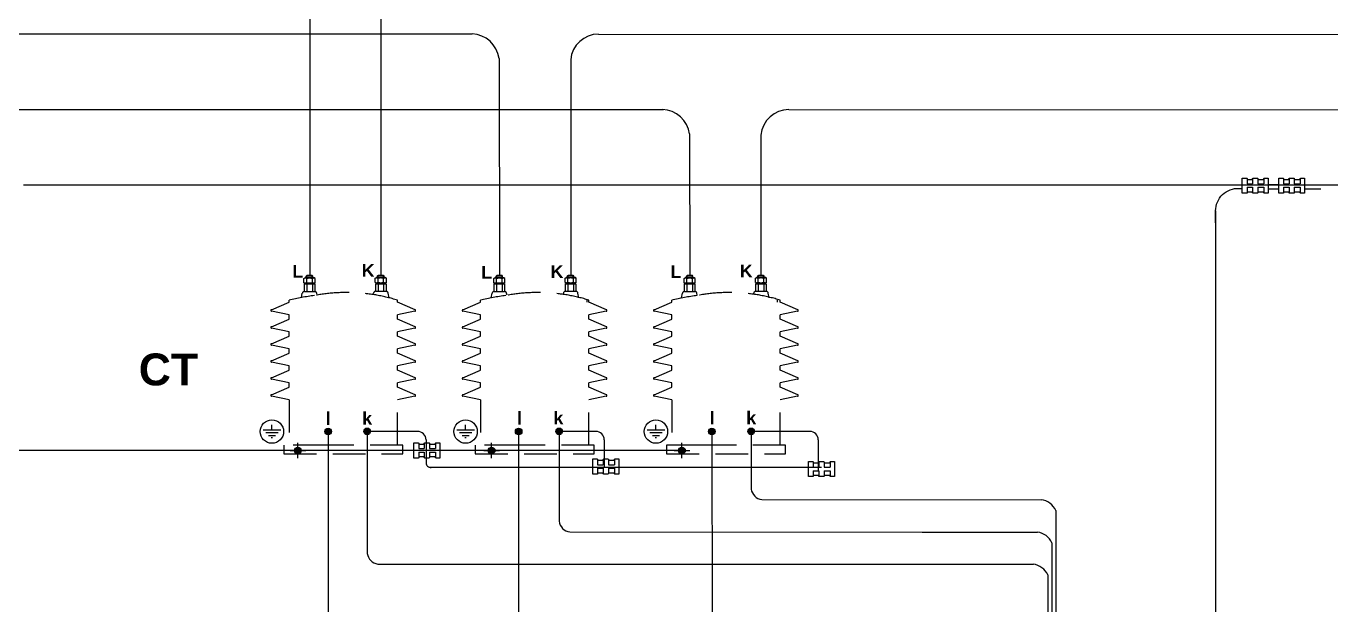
# Model space of a CAD drawing. Header units: millimetres. Extents: x 330554 to 656471, y 11007 to 130943.
# Drawn here: x 435066 to 438629, y 98488 to 100068 of the extents above; entities that cross this region are included whole.
import ezdxf

# ---------------------------------------------------------------- set-up
doc = ezdxf.new("R2010")
doc.units = ezdxf.units.MM
doc.header["$LTSCALE"] = 6
doc.linetypes.add('DASHED2', pattern=[9.525, 6.35, -3.175])
doc.layers.add('DUONG CHUAN', color=6, linetype='Continuous', lineweight=20)
doc.layers.add('KHUNGTEN', color=30, linetype='Continuous')
doc.styles.add('Standard_1', font='VHELVEN.TTF')

# ---------------------------------------------------------------- blocks, each defined once
blk = doc.blocks.new('GR')
at = {"linetype": 'ByBlock'}
for points in [[(438785.2422, 99655.63581, -1), (438808.44571, 99655.63581, -1)], [(438921.74198, 99656.43473, -1), (438944.94548, 99656.43473, -1)], [(439451.79365, 99655.54866, -1), (439474.99716, 99655.54866, -1)], [(439593.41404, 99656.43473, -1), (439616.61755, 99656.43473, -1)], [(440127.7862, 99655.7865, -1), (440150.9897, 99655.7865, -1)], [(440265.84768, 99656.43473, -1), (440289.05118, 99656.43473, -1)], [(438679.02022, 99589.39377, -1), (438702.22373, 99589.39377, -1)], [(439357.14466, 99589.39377, -1), (439380.34816, 99589.39377, -1)], [(440023.46907, 99589.39377, -1), (440046.67257, 99589.39377, -1)]]:
    blk.add_hatch(color=7, dxfattribs=at).paths.add_polyline_path(points)
at = {"color": 2}
for p, q in [((438732.35267, 101224.11988), (438732.35267, 100201.58162)), ((438980.9181, 101225.74637), (438980.91397, 100202.47261)), ((438796.84396, 99655.63581), (438796.84479, 98776.53135)), ((438933.34373, 99656.07999), (438933.34373, 99229.10328))]:
    blk.add_line(p, q, dxfattribs=at)
at = {"color": 3, "linetype": 'ByBlock'}
for p, q in [((434357.06384, 101048.07455), (439300.17821, 101048.07455)), ((439743.09919, 101047.27281), (446705.10723, 101042.53933)), ((439642.15977, 99304.42568), (441279.54634, 99303.78617)), ((441330.3837, 99265.87029), (441330.36707, 95684.4929))]:
    blk.add_line(p, q, dxfattribs=at)
at = {"color": 3}
for p, q in [((439395.01879, 100961.82067), (439395.872, 100201.58162)), ((439645.45921, 100957.78362), (439645.45921, 100202.47261)), ((439463.3954, 99655.54866), (439463.39199, 98888.92821)), ((439605.0158, 99656.43473), (439605.01238, 99341.50014))]:
    blk.add_line(p, q, dxfattribs=at)
at = {"color": 1, "linetype": 'ByBlock'}
for p, q in [((434357.06384, 100783.62577), (439970.45469, 100783.38916)), ((440409.4236, 100783.09755), (446704.82127, 100778.09014)), ((440314.59682, 99417.56982), (441293.16027, 99417.29047)), ((441343.99763, 99379.37459), (441343.8653, 95670.55654))]:
    blk.add_line(p, q, dxfattribs=at)
at = {"color": 1}
for p, q in [((440061.78951, 100697.37189), (440062.19641, 100201.58162)), ((440311.78362, 100693.60836), (440311.78362, 100202.47261)), ((440139.38795, 99655.7865), (440140.95049, 99002.07234)), ((440277.44943, 99656.43473), (440277.44943, 99454.64427))]:
    blk.add_line(p, q, dxfattribs=at)
at = {"color": 0, "linetype": 'ByBlock'}
blk.add_line((437729.97091, 100519.17699), (446704.54131, 100519.17699), dxfattribs=at)
at = {"color": 140, "linetype": 'ByBlock'}
for p, q in [((442013.47959, 100540.46156), (442013.47959, 100522.76124)), ((442013.47959, 100510.77015), (442013.47959, 100491.65975)), ((442032.97001, 100540.46156), (442032.97001, 100522.76124)), ((442032.97001, 100510.77015), (442032.97001, 100491.65975)), ((442051.16237, 100540.46156), (442051.16237, 100522.76124)), ((442051.16237, 100510.77015), (442051.16237, 100491.65975)), ((442072.54985, 100540.46156), (442072.54985, 100522.76124)), ((442072.54985, 100510.77015), (442072.54985, 100491.65975)), ((442140.86798, 100540.46156), (442140.86798, 100522.76124)), ((442140.86798, 100510.77015), (442140.86798, 100491.65975)), ((442160.3584, 100540.46156), (442160.3584, 100522.76124)), ((442160.3584, 100510.77015), (442160.3584, 100491.65975)), ((442178.55076, 100540.46156), (442178.55076, 100522.76124)), ((442178.55076, 100510.77015), (442178.55076, 100491.65975)), ((442199.93824, 100540.46156), (442199.93824, 100522.76124)), ((442199.93824, 100510.77015), (442199.93824, 100491.65975)), ((439113.53097, 99613.66106), (439113.53097, 99595.96074)), ((439133.02138, 99613.66106), (439133.02138, 99595.96074)), ((439151.21374, 99613.66106), (439151.21374, 99595.96074)), ((439172.60123, 99613.66106), (439172.60123, 99595.96074)), ((439113.53097, 99583.96965), (439113.53097, 99564.85925)), ((439133.02138, 99583.96965), (439133.02138, 99564.85925)), ((439151.21374, 99583.96965), (439151.21374, 99564.85925)), ((439172.60123, 99583.96965), (439172.60123, 99564.85925)), ((439739.93272, 99557.43472), (439739.93272, 99539.7344)), ((439759.42313, 99557.43472), (439759.42313, 99539.7344)), ((439777.6155, 99557.43472), (439777.6155, 99539.7344)), ((439799.00298, 99557.43472), (439799.00298, 99539.7344)), ((440494.69662, 99548.45565), (440494.69662, 99530.75533)), ((440514.18703, 99548.45565), (440514.18703, 99530.75533)), ((440532.3794, 99548.45565), (440532.3794, 99530.75533)), ((440553.76688, 99548.45565), (440553.76688, 99530.75533)), ((439739.93272, 99527.74331), (439739.93272, 99508.63291)), ((439759.42313, 99527.74331), (439759.42313, 99508.63291)), ((439777.6155, 99527.74331), (439777.6155, 99508.63291)), ((439799.00298, 99527.74331), (439799.00298, 99508.63291)), ((440494.69662, 99518.76424), (440494.69662, 99499.65384)), ((440514.18703, 99518.76424), (440514.18703, 99499.65384)), ((440532.3794, 99518.76424), (440532.3794, 99499.65384)), ((440553.76688, 99518.76424), (440553.76688, 99499.65384))]:
    blk.add_line(p, q, dxfattribs=at)
at = {"color": 140}
for p, q in [((442013.47959, 100522.76124), (442032.97001, 100522.76124)), ((442013.47959, 100510.77015), (442032.97001, 100510.77015)), ((442051.16237, 100522.76124), (442072.54985, 100522.76124)), ((442051.16237, 100510.77015), (442072.54985, 100510.77015)), ((442140.86798, 100522.76124), (442160.3584, 100522.76124)), ((442140.86798, 100510.77015), (442160.3584, 100510.77015)), ((442178.55076, 100522.76124), (442199.93824, 100522.76124)), ((442178.55076, 100510.77015), (442199.93824, 100510.77015)), ((438599.57194, 99661.35397), (438599.57194, 99679.4377)), ((439277.69638, 99661.35397), (439277.69638, 99679.4377)), ((439944.02079, 99661.35397), (439944.02079, 99679.4377)), ((438568.50225, 99661.35397), (438630.64163, 99661.35397)), ((438578.06215, 99652.48207), (438621.08173, 99652.48207)), ((438587.62206, 99642.32908), (438611.52182, 99642.32908)), ((438597.18196, 99635.37871), (438601.96192, 99635.37871)), ((439246.62669, 99661.35397), (439308.76607, 99661.35397)), ((439256.18659, 99652.48207), (439299.20617, 99652.48207)), ((439265.7465, 99642.32908), (439289.64626, 99642.32908)), ((439275.3064, 99635.37871), (439280.08636, 99635.37871)), ((439912.9511, 99661.35397), (439975.09048, 99661.35397)), ((439922.511, 99652.48207), (439965.53058, 99652.48207)), ((439932.07091, 99642.32908), (439955.97067, 99642.32908)), ((439941.63081, 99635.37871), (439946.41077, 99635.37871)), ((438663.49638, 99589.39377), (438717.74757, 99589.39377)), ((438690.62197, 99562.26817), (438690.62197, 99616.51936)), ((439113.53097, 99595.96074), (439133.02138, 99595.96074)), ((439151.21374, 99595.96074), (439172.60123, 99595.96074)), ((439341.62082, 99589.39377), (439395.872, 99589.39377)), ((439368.74641, 99562.26817), (439368.74641, 99616.51936)), ((440007.94523, 99589.39377), (440062.19641, 99589.39377)), ((440035.07082, 99562.26817), (440035.07082, 99616.51936)), ((439113.53097, 99583.96965), (439133.02138, 99583.96965)), ((439151.21374, 99583.96965), (439172.60123, 99583.96965)), ((439739.93272, 99539.7344), (439759.42313, 99539.7344)), ((439777.6155, 99539.7344), (439799.00298, 99539.7344)), ((439739.93272, 99527.74331), (439759.42313, 99527.74331)), ((439777.6155, 99527.74331), (439799.00298, 99527.74331)), ((440494.69662, 99530.75533), (440514.18703, 99530.75533)), ((440494.69662, 99518.76424), (440514.18703, 99518.76424)), ((440532.3794, 99530.75533), (440553.76688, 99530.75533)), ((440532.3794, 99518.76424), (440553.76688, 99518.76424))]:
    blk.add_line(p, q, dxfattribs=at)
at = {"color": 2, "linetype": 'ByBlock'}
for p, q in [((442087.73073, 100520.80144), (442124.15853, 100520.80144)), ((438970.49112, 99192.02882), (441265.23232, 99191.56201)), ((441315.95822, 99153.66205), (441315.86624, 95698.37826))]:
    blk.add_line(p, q, dxfattribs=at)
at = {"color": 7, "linetype": 'ByBlock'}
for p, q in [((441903.20218, 100428.06987), (441903.20218, 94954.12039)), ((439109.3425, 99656.07999), (438933.34373, 99656.07999)), ((439733.44963, 99656.43473), (439616.61755, 99656.43473)), ((440482.44635, 99656.43473), (440277.44943, 99656.43473)), ((440046.66715, 99589.03902), (437536.63001, 99588.99884)), ((440523.79476, 99530.35802), (439152.93881, 99530.35802)), ((440875.89671, 99303.78617), (441279.54634, 99303.78617)), ((440861.47123, 99191.57793), (441265.12086, 99191.57793))]:
    blk.add_line(p, q, dxfattribs=at)
at = {"color": 7}
for p, q in [((439139.09459, 99626.32791), (439139.09459, 99545.98103)), ((439763.20171, 99626.68265), (439763.20171, 99530.35802)), ((440512.19843, 99626.68265), (440512.19843, 99519.11101))]:
    blk.add_line(p, q, dxfattribs=at)
at = {"color": 7, "linetype": 'ByBlock'}
for points in [[(441903.20218, 100386.84208), (441903.20218, 100428.06987, -0.4269283607), (441985.71293, 100507.08979, -0.0000925644), (441995.76126, 100507.10232, -0.0000925644)], [(442034.87414, 100489.84925, -0.4142135624), (442032.97001, 100491.75338), (442032.97001, 100491.65975, 0.4142135624), (442031.06587, 100493.56388), (442015.38372, 100493.56388, 0.4142135624), (442013.47959, 100491.65975), (442013.47959, 100491.03933, -0.4142135624), (442012.28951, 100489.84925), (441996.77013, 100489.84925), (441996.77013, 100542.78927), (442011.57546, 100542.78927, -0.4142135624), (442013.47959, 100540.88514), (442013.47959, 100540.46156, 0.4142135624), (442015.38372, 100538.55743), (442031.06587, 100538.55743, 0.4472482393), (442032.95819, 100540.67335, -0.4472482393), (442034.85051, 100542.78927), (442049.25823, 100542.78927, -0.4142135624), (442051.16237, 100540.88514), (442051.16237, 100540.46156, 0.4142135624), (442053.0665, 100538.55743), (442070.37001, 100538.55743, 0.4472482393), (442072.26233, 100540.67335, -0.4472482393), (442074.15465, 100542.78927), (442087.73073, 100542.78927), (442087.73073, 100489.84925), (442074.17828, 100489.84925, -0.4142135624), (442072.27415, 100491.75338), (442072.27415, 100491.65975, 0.4142135624), (442070.37001, 100493.56388), (442053.0665, 100493.56388, 0.4070295374), (442051.16294, 100491.70657, -0.4070295374), (442049.25939, 100489.84925), (442034.87414, 100489.84925)], [(442087.73073, 100505.44282, 0.000075036), (442124.15853, 100505.41521, 0.000075036)], [(442162.26253, 100489.84925, -0.4142135624), (442160.3584, 100491.75338), (442160.3584, 100491.65975, 0.4142135624), (442158.45427, 100493.56388), (442142.77211, 100493.56388, 0.4142135624), (442140.86798, 100491.65975), (442140.86798, 100491.03933, -0.4142135624), (442139.6779, 100489.84925), (442124.15853, 100489.84925), (442124.15853, 100542.78927), (442138.96385, 100542.78927, -0.4142135624), (442140.86798, 100540.88514), (442140.86798, 100540.46156, 0.4142135624), (442142.77211, 100538.55743), (442158.45427, 100538.55743, 0.4472482393), (442160.34658, 100540.67335, -0.4472482393), (442162.2389, 100542.78927), (442176.64663, 100542.78927, -0.4142135624), (442178.55076, 100540.88514), (442178.55076, 100540.46156, 0.4142135624), (442180.45489, 100538.55743), (442197.75841, 100538.55743, 0.4472482393), (442199.65073, 100540.67335, -0.4472482393), (442201.54304, 100542.78927), (442215.11912, 100542.78927), (442215.11912, 100489.84925), (442201.56667, 100489.84925, -0.4142135624), (442199.66254, 100491.75338), (442199.66254, 100491.65975, 0.4142135624), (442197.75841, 100493.56388), (442180.45489, 100493.56388, 0.4070295374), (442178.55134, 100491.70657, -0.4070295374), (442176.64778, 100489.84925), (442162.26253, 100489.84925)], [(442215.11912, 100505.394, 0.0001155384), (442271.20969, 100505.4149)], [(439134.92552, 99563.04875, -0.4142135624), (439133.02138, 99564.95288), (439133.02138, 99564.85925, 0.4142135624), (439131.11725, 99566.76338), (439115.4351, 99566.76338, 0.4142135624), (439113.53097, 99564.85925), (439113.53097, 99564.23883, -0.4142135624), (439112.34088, 99563.04875), (439096.82151, 99563.04875), (439096.82151, 99615.98877), (439111.62683, 99615.98877, -0.4142135624), (439113.53097, 99614.08464), (439113.53097, 99613.66106, 0.4142135624), (439115.4351, 99611.75693), (439131.11725, 99611.75693, 0.4472482393), (439133.00957, 99613.87285, -0.4472482393), (439134.90189, 99615.98877), (439149.30961, 99615.98877, -0.4142135624), (439151.21374, 99614.08464), (439151.21374, 99613.66106, 0.4142135624), (439153.11788, 99611.75693), (439170.42139, 99611.75693, 0.4472482393), (439172.31371, 99613.87285, -0.4472482393), (439174.20603, 99615.98877), (439187.78211, 99615.98877), (439187.78211, 99563.04875), (439174.22966, 99563.04875, -0.4142135624), (439172.32552, 99564.95288), (439172.32552, 99564.85925, 0.4142135624), (439170.42139, 99566.76338), (439153.11788, 99566.76338, 0.4070295374), (439151.21432, 99564.90607, -0.4070295374), (439149.31076, 99563.04875), (439134.92552, 99563.04875)], [(439761.32727, 99506.82241, -0.4142135624), (439759.42313, 99508.72654), (439759.42313, 99508.63291, 0.4142135624), (439757.519, 99510.53704), (439741.83685, 99510.53704, 0.4142135624), (439739.93272, 99508.63291), (439739.93272, 99508.01249, -0.4142135624), (439738.74263, 99506.82241), (439723.22326, 99506.82241), (439723.22326, 99559.76243), (439738.02858, 99559.76243, -0.4142135624), (439739.93272, 99557.8583), (439739.93272, 99557.43472, 0.4142135624), (439741.83685, 99555.53059), (439757.519, 99555.53059, 0.4472482393), (439759.41132, 99557.64651, -0.4472482393), (439761.30364, 99559.76243), (439775.71136, 99559.76243, -0.4142135624), (439777.6155, 99557.8583), (439777.6155, 99557.43472, 0.4142135624), (439779.51963, 99555.53059), (439796.82314, 99555.53059, 0.4472482393), (439798.71546, 99557.64651, -0.4472482393), (439800.60778, 99559.76243), (439814.18386, 99559.76243), (439814.18386, 99506.82241), (439800.63141, 99506.82241, -0.4142135624), (439798.72728, 99508.72654), (439798.72728, 99508.63291, 0.4142135624), (439796.82314, 99510.53704), (439779.51963, 99510.53704, 0.4070295374), (439777.61607, 99508.67973, -0.4070295374), (439775.71251, 99506.82241), (439761.32727, 99506.82241)], [(440516.09117, 99497.84334, -0.4142135624), (440514.18703, 99499.74747), (440514.18703, 99499.65384, 0.4142135624), (440512.2829, 99501.55797), (440496.60075, 99501.55797, 0.4142135624), (440494.69662, 99499.65384), (440494.69662, 99499.03342, -0.4142135624), (440493.50653, 99497.84334), (440477.98716, 99497.84334), (440477.98716, 99550.78336), (440492.79248, 99550.78336, -0.4142135624), (440494.69662, 99548.87923), (440494.69662, 99548.45565, 0.4142135624), (440496.60075, 99546.55152), (440512.2829, 99546.55152, 0.4472482393), (440514.17522, 99548.66744, -0.4472482393), (440516.06754, 99550.78336), (440530.47526, 99550.78336, -0.4142135624), (440532.3794, 99548.87923), (440532.3794, 99548.45565, 0.4142135624), (440534.28353, 99546.55152), (440551.58704, 99546.55152, 0.4472482393), (440553.47936, 99548.66744, -0.4472482393), (440555.37168, 99550.78336), (440568.94776, 99550.78336), (440568.94776, 99497.84334), (440555.39531, 99497.84334, -0.4142135624), (440553.49118, 99499.74747), (440553.49118, 99499.65384, 0.4142135624), (440551.58704, 99501.55797), (440534.28353, 99501.55797, 0.4070295374), (440532.37997, 99499.70066, -0.4070295374), (440530.47641, 99497.84334), (440516.09117, 99497.84334)]]:
    blk.add_lwpolyline(points, format="xyb", dxfattribs=at)
at = {"color": 140, "linetype": 'ByBlock'}
for centre in [(438599.57194, 99655.6847), (439277.69638, 99655.6847), (439944.02079, 99655.6847)]:
    blk.add_circle(centre, 40.95484, dxfattribs=at)
at = {"color": 7, "linetype": 'ByBlock'}
for centre in [(438796.84396, 99655.63581), (438933.34373, 99656.43473), (439463.3954, 99655.54866), (439605.0158, 99656.43473), (440139.38795, 99655.7865), (440277.44943, 99656.43473), (438690.62197, 99589.39377), (439368.74641, 99589.39377), (440035.07082, 99589.39377)]:
    blk.add_circle(centre, 11.60175, dxfattribs=at)
at = {"color": 3}
for centre, radius, start, end in [((439295.13497, 100947.26126), 100.93936, 8.29322675, 87.13613298), ((439743.68615, 100948.62122), 98.65334, 90.34089775, 174.67099175), ((439647.98361, 99347.40845), 43.37551, 187.82875876, 262.28383831), ((441270.25174, 99238.28489), 66.15744, 24.64318599, 81.92367533)]:
    blk.add_arc(centre, radius, start, end, dxfattribs=at)
at = {"color": 1}
for centre, radius, start, end in [((439961.90569, 100682.81248), 100.93936, 8.29322675, 87.13613298), ((440410.01056, 100684.44596), 98.65334, 90.34089775, 174.67099175), ((440320.42066, 99460.55258), 43.37551, 187.82875876, 262.28383831), ((441283.86567, 99351.78919), 66.15744, 24.64318599, 81.92367533)]:
    blk.add_arc(centre, radius, start, end, dxfattribs=at)
at = {"color": 7}
for centre, radius, start, end in [((439109.3425, 99626.32791), 29.75208, 0, 90), ((439733.44963, 99626.68265), 29.75208, 0, 90), ((440482.44635, 99626.68265), 29.75208, 0, 90), ((439155.04439, 99546.16935), 15.95092, 179.32352168, 277.58540745)]:
    blk.add_arc(centre, radius, start, end, dxfattribs=at)
at = {"color": 2}
for centre, radius, start, end in [((438976.31496, 99235.01158), 43.37551, 187.82875876, 262.28383831), ((441255.82626, 99126.07665), 66.15744, 24.64318599, 81.92367533)]:
    blk.add_arc(centre, radius, start, end, dxfattribs=at)
at = {"layer": 'DUONG CHUAN', "color": 140, "linetype": 'DASHED2', "lineweight": -2, "ltscale": 3}
for p, q in [((438711.73948, 100192.06976), (438715.68709, 100194.34891)), ((438711.73948, 100176.27763), (438711.73948, 100192.06976)), ((438746.96644, 100194.34891), (438715.68709, 100194.34891)), ((438720.02097, 100199.44812), (438722.04384, 100201.58162)), ((438720.02097, 100194.34891), (438720.02097, 100199.44812)), ((438742.63256, 100199.44812), (438720.02097, 100199.44812)), ((438721.53312, 100176.27763), (438721.53312, 100192.06976)), ((438740.60969, 100201.58162), (438722.04384, 100201.58162)), ((438722.04384, 100194.34891), (438722.04384, 100199.44812)), ((438742.63256, 100199.44812), (438740.60969, 100201.58162)), ((438740.60969, 100194.34891), (438740.60969, 100199.44812)), ((438741.12041, 100176.27763), (438741.12041, 100192.06976)), ((438742.63256, 100194.34891), (438742.63256, 100199.44812)), ((438750.91405, 100192.06976), (438746.96644, 100194.34891)), ((438750.91405, 100176.27763), (438750.91405, 100192.06976)), ((438961.32669, 100192.96075), (438965.2743, 100195.2399)), ((438961.32669, 100177.16863), (438961.32669, 100192.96075)), ((438996.55365, 100195.2399), (438965.2743, 100195.2399)), ((438969.60818, 100200.33911), (438971.63105, 100202.47261)), ((438969.60818, 100195.2399), (438969.60818, 100200.33911)), ((438992.21977, 100200.33911), (438969.60818, 100200.33911)), ((438971.12033, 100177.16863), (438971.12033, 100192.96075)), ((438990.1969, 100202.47261), (438971.63105, 100202.47261)), ((438971.63105, 100195.2399), (438971.63105, 100200.33911)), ((438992.21977, 100200.33911), (438990.1969, 100202.47261)), ((438990.1969, 100195.2399), (438990.1969, 100200.33911)), ((438990.70762, 100177.16863), (438990.70762, 100192.96075)), ((438992.21977, 100195.2399), (438992.21977, 100200.33911)), ((439000.50126, 100192.96075), (438996.55365, 100195.2399)), ((439000.50126, 100177.16863), (439000.50126, 100192.96075)), ((439376.28472, 100192.06976), (439380.23233, 100194.34891)), ((439376.28472, 100176.27763), (439376.28472, 100192.06976)), ((439411.51168, 100194.34891), (439380.23233, 100194.34891)), ((439384.56621, 100199.44812), (439386.58908, 100201.58162)), ((439384.56621, 100194.34891), (439384.56621, 100199.44812)), ((439407.1778, 100199.44812), (439384.56621, 100199.44812)), ((439386.07836, 100176.27763), (439386.07836, 100192.06976)), ((439405.15493, 100201.58162), (439386.58908, 100201.58162)), ((439386.58908, 100194.34891), (439386.58908, 100199.44812)), ((439407.1778, 100199.44812), (439405.15493, 100201.58162)), ((439405.15493, 100194.34891), (439405.15493, 100199.44812)), ((439405.66565, 100176.27763), (439405.66565, 100192.06976)), ((439407.1778, 100194.34891), (439407.1778, 100199.44812)), ((439415.45929, 100192.06976), (439411.51168, 100194.34891)), ((439415.45929, 100176.27763), (439415.45929, 100192.06976)), ((439625.87193, 100192.96075), (439629.81954, 100195.2399)), ((439625.87193, 100177.16863), (439625.87193, 100192.96075)), ((439661.09889, 100195.2399), (439629.81954, 100195.2399)), ((439634.15342, 100200.33911), (439636.17629, 100202.47261)), ((439634.15342, 100195.2399), (439634.15342, 100200.33911)), ((439656.76501, 100200.33911), (439634.15342, 100200.33911)), ((439635.66557, 100177.16863), (439635.66557, 100192.96075)), ((439654.74214, 100202.47261), (439636.17629, 100202.47261)), ((439636.17629, 100195.2399), (439636.17629, 100200.33911)), ((439656.76501, 100200.33911), (439654.74214, 100202.47261)), ((439654.74214, 100195.2399), (439654.74214, 100200.33911)), ((439655.25286, 100177.16863), (439655.25286, 100192.96075)), ((439656.76501, 100195.2399), (439656.76501, 100200.33911)), ((439665.0465, 100192.96075), (439661.09889, 100195.2399)), ((439665.0465, 100177.16863), (439665.0465, 100192.96075)), ((440042.60913, 100192.06976), (440046.55674, 100194.34891)), ((440042.60913, 100176.27763), (440042.60913, 100192.06976)), ((440077.83609, 100194.34891), (440046.55674, 100194.34891)), ((440050.89062, 100199.44812), (440052.91349, 100201.58162)), ((440050.89062, 100194.34891), (440050.89062, 100199.44812)), ((440073.50221, 100199.44812), (440050.89062, 100199.44812)), ((440052.40277, 100176.27763), (440052.40277, 100192.06976)), ((440071.47934, 100201.58162), (440052.91349, 100201.58162)), ((440052.91349, 100194.34891), (440052.91349, 100199.44812)), ((440073.50221, 100199.44812), (440071.47934, 100201.58162)), ((440071.47934, 100194.34891), (440071.47934, 100199.44812)), ((440071.99006, 100176.27763), (440071.99006, 100192.06976)), ((440073.50221, 100194.34891), (440073.50221, 100199.44812)), ((440081.7837, 100192.06976), (440077.83609, 100194.34891)), ((440081.7837, 100176.27763), (440081.7837, 100192.06976)), ((440292.19634, 100192.96075), (440296.14395, 100195.2399)), ((440292.19634, 100177.16863), (440292.19634, 100192.96075)), ((440327.4233, 100195.2399), (440296.14395, 100195.2399)), ((440300.47783, 100200.33911), (440302.5007, 100202.47261)), ((440300.47783, 100195.2399), (440300.47783, 100200.33911)), ((440323.08942, 100200.33911), (440300.47783, 100200.33911)), ((440301.98998, 100177.16863), (440301.98998, 100192.96075)), ((440321.06655, 100202.47261), (440302.5007, 100202.47261)), ((440302.5007, 100195.2399), (440302.5007, 100200.33911)), ((440323.08942, 100200.33911), (440321.06655, 100202.47261)), ((440321.06655, 100195.2399), (440321.06655, 100200.33911)), ((440321.57727, 100177.16863), (440321.57727, 100192.96075)), ((440323.08942, 100195.2399), (440323.08942, 100200.33911)), ((440331.37091, 100192.96075), (440327.4233, 100195.2399)), ((440331.37091, 100177.16863), (440331.37091, 100192.96075)), ((438702.77507, 100123.65285), (438705.91264, 100139.81346)), ((438711.73948, 100176.27763), (438715.68709, 100173.99848)), ((438713.21432, 100145.83386), (438713.21432, 100172.50687)), ((438713.21432, 100172.50687), (438749.43921, 100172.50687)), ((438713.21432, 100145.83386), (438749.43921, 100145.83386)), ((438746.96644, 100173.99848), (438715.68709, 100173.99848)), ((438721.53312, 100172.50687), (438721.53312, 100145.83386)), ((438741.12041, 100172.50687), (438741.12041, 100145.83386)), ((438750.91405, 100176.27763), (438746.96644, 100173.99848)), ((438749.43921, 100172.50687), (438749.43921, 100145.83386)), ((438758.03509, 100133.74656), (438756.74088, 100139.81346)), ((438954.44658, 100135.27937), (438955.49985, 100140.70445)), ((438961.32669, 100177.16863), (438965.2743, 100174.88948)), ((438962.80153, 100146.72486), (438962.80153, 100173.39786)), ((438962.80153, 100173.39786), (438999.02642, 100173.39786)), ((438962.80153, 100146.72486), (438999.02642, 100146.72486)), ((438996.55365, 100174.88948), (438965.2743, 100174.88948)), ((438971.12033, 100173.39786), (438971.12033, 100146.72486)), ((438990.70762, 100173.39786), (438990.70762, 100146.72486)), ((439000.50126, 100177.16863), (438996.55365, 100174.88948)), ((438999.02642, 100173.39786), (438999.02642, 100146.72486)), ((439009.58104, 100123.94961), (439006.32809, 100140.70445)), ((439367.32031, 100123.65285), (439370.45788, 100139.81346)), ((439376.28472, 100176.27763), (439380.23233, 100173.99848)), ((439377.75956, 100145.83386), (439377.75956, 100172.50687)), ((439377.75956, 100172.50687), (439413.98445, 100172.50687)), ((439377.75956, 100145.83386), (439413.98445, 100145.83386)), ((439411.51168, 100173.99848), (439380.23233, 100173.99848)), ((439386.07836, 100172.50687), (439386.07836, 100145.83386)), ((439405.66565, 100172.50687), (439405.66565, 100145.83386)), ((439415.45929, 100176.27763), (439411.51168, 100173.99848)), ((439413.98445, 100172.50687), (439413.98445, 100145.83386)), ((439422.58033, 100133.74656), (439421.28613, 100139.81346)), ((439618.99182, 100135.27937), (439620.04509, 100140.70445)), ((439625.87193, 100177.16863), (439629.81954, 100174.88948)), ((439627.34677, 100146.72486), (439627.34677, 100173.39786)), ((439627.34677, 100173.39786), (439663.57166, 100173.39786)), ((439627.34677, 100146.72486), (439663.57166, 100146.72486)), ((439661.09889, 100174.88948), (439629.81954, 100174.88948)), ((439635.66557, 100173.39786), (439635.66557, 100146.72486)), ((439655.25286, 100173.39786), (439655.25286, 100146.72486)), ((439665.0465, 100177.16863), (439661.09889, 100174.88948)), ((439663.57166, 100173.39786), (439663.57166, 100146.72486)), ((439674.12628, 100123.94961), (439670.87333, 100140.70445)), ((440033.64472, 100123.65285), (440036.78229, 100139.81346)), ((440042.60913, 100176.27763), (440046.55674, 100173.99848)), ((440044.08397, 100145.83386), (440044.08397, 100172.50687)), ((440044.08397, 100172.50687), (440080.30886, 100172.50687)), ((440044.08397, 100145.83386), (440080.30886, 100145.83386)), ((440077.83609, 100173.99848), (440046.55674, 100173.99848)), ((440052.40277, 100172.50687), (440052.40277, 100145.83386)), ((440071.99006, 100172.50687), (440071.99006, 100145.83386)), ((440081.7837, 100176.27763), (440077.83609, 100173.99848)), ((440080.30886, 100172.50687), (440080.30886, 100145.83386)), ((440088.90474, 100133.74656), (440087.61054, 100139.81346)), ((440285.31623, 100135.27937), (440286.3695, 100140.70445)), ((440292.19634, 100177.16863), (440296.14395, 100174.88948)), ((440293.67118, 100146.72486), (440293.67118, 100173.39786)), ((440293.67118, 100173.39786), (440329.89607, 100173.39786)), ((440293.67118, 100146.72486), (440329.89607, 100146.72486)), ((440327.4233, 100174.88948), (440296.14395, 100174.88948)), ((440301.98998, 100173.39786), (440301.98998, 100146.72486)), ((440321.57727, 100173.39786), (440321.57727, 100146.72486)), ((440331.37091, 100177.16863), (440327.4233, 100174.88948)), ((440329.89607, 100173.39786), (440329.89607, 100146.72486)), ((440340.45069, 100123.94961), (440337.19775, 100140.70445)), ((438597.56592, 100082.34024), (438659.45637, 100108.39938)), ((438659.45637, 100108.39938), (438659.45637, 100115.8374)), ((439038.79542, 100108.39938), (439038.79542, 100115.8374)), ((439100.68586, 100082.34024), (439038.79542, 100108.39938)), ((439267.66701, 100082.34024), (439329.55746, 100108.39938)), ((439329.55746, 100108.39938), (439329.55746, 100115.8374)), ((439703.34066, 100108.39938), (439703.34066, 100115.8374)), ((439708.89651, 100108.39938), (439708.89651, 100115.8374)), ((439770.78695, 100082.34024), (439708.89651, 100108.39938)), ((439937.38448, 100082.34024), (439999.27492, 100108.39938)), ((439999.27492, 100108.39938), (439999.27492, 100115.8374)), ((440369.66507, 100108.39938), (440369.66507, 100115.8374)), ((440378.61397, 100108.39938), (440378.61397, 100115.8374)), ((440440.50442, 100082.34024), (440378.61397, 100108.39938)), ((438597.56592, 100022.83608), (438659.45637, 100048.89521)), ((438659.45637, 100063.77125), (438598.10755, 100076.6868)), ((438659.45637, 100048.89521), (438659.45637, 100063.77125)), ((439100.14424, 100076.6868), (439038.79542, 100063.77125)), ((439038.79542, 100048.89521), (439038.79542, 100063.77125)), ((439100.68586, 100022.83608), (439038.79542, 100048.89521)), ((439267.66701, 100022.83608), (439329.55746, 100048.89521)), ((439329.55746, 100063.77125), (439268.20864, 100076.6868)), ((439329.55746, 100048.89521), (439329.55746, 100063.77125)), ((439770.24533, 100076.6868), (439708.89651, 100063.77125)), ((439708.89651, 100048.89521), (439708.89651, 100063.77125)), ((439770.78695, 100022.83608), (439708.89651, 100048.89521)), ((439937.38448, 100022.83608), (439999.27492, 100048.89521)), ((439999.27492, 100063.77125), (439937.9261, 100076.6868)), ((439999.27492, 100048.89521), (439999.27492, 100063.77125)), ((440439.96279, 100076.6868), (440378.61397, 100063.77125)), ((440378.61397, 100048.89521), (440378.61397, 100063.77125)), ((440440.50442, 100022.83608), (440378.61397, 100048.89521)), ((438659.45637, 100004.26709), (438598.10755, 100017.18263)), ((438659.45637, 99989.39105), (438659.45637, 100004.26709)), ((439100.14424, 100017.18263), (439038.79542, 100004.26709)), ((439038.79542, 99989.39105), (439038.79542, 100004.26709)), ((439329.55746, 100004.26709), (439268.20864, 100017.18263)), ((439329.55746, 99989.39105), (439329.55746, 100004.26709)), ((439770.24533, 100017.18263), (439708.89651, 100004.26709)), ((439708.89651, 99989.39105), (439708.89651, 100004.26709)), ((439999.27492, 100004.26709), (439937.9261, 100017.18263)), ((439999.27492, 99989.39105), (439999.27492, 100004.26709)), ((440439.96279, 100017.18263), (440378.61397, 100004.26709)), ((440378.61397, 99989.39105), (440378.61397, 100004.26709)), ((438597.56592, 99963.33191), (438659.45637, 99989.39105)), ((438659.45637, 99944.76293), (438598.10755, 99957.67847)), ((439100.68586, 99963.33191), (439038.79542, 99989.39105)), ((439100.14424, 99957.67847), (439038.79542, 99944.76293)), ((439267.66701, 99963.33191), (439329.55746, 99989.39105)), ((439329.55746, 99944.76293), (439268.20864, 99957.67847)), ((439770.78695, 99963.33191), (439708.89651, 99989.39105)), ((439770.24533, 99957.67847), (439708.89651, 99944.76293)), ((439937.38448, 99963.33191), (439999.27492, 99989.39105)), ((439999.27492, 99944.76293), (439937.9261, 99957.67847)), ((440440.50442, 99963.33191), (440378.61397, 99989.39105)), ((440439.96279, 99957.67847), (440378.61397, 99944.76293)), ((438597.56592, 99903.82775), (438659.45637, 99929.88688)), ((438659.45637, 99929.88688), (438659.45637, 99944.76293)), ((439038.79542, 99929.88688), (439038.79542, 99944.76293)), ((439100.68586, 99903.82775), (439038.79542, 99929.88688)), ((439267.66701, 99903.82775), (439329.55746, 99929.88688)), ((439329.55746, 99929.88688), (439329.55746, 99944.76293)), ((439708.89651, 99929.88688), (439708.89651, 99944.76293)), ((439770.78695, 99903.82775), (439708.89651, 99929.88688)), ((439937.38448, 99903.82775), (439999.27492, 99929.88688)), ((439999.27492, 99929.88688), (439999.27492, 99944.76293)), ((440378.61397, 99929.88688), (440378.61397, 99944.76293)), ((440440.50442, 99903.82775), (440378.61397, 99929.88688)), ((438597.56592, 99844.32358), (438659.45637, 99870.38272)), ((438659.45637, 99885.25876), (438598.10755, 99898.1743)), ((438659.45637, 99870.38272), (438659.45637, 99885.25876)), ((439100.14424, 99898.1743), (439038.79542, 99885.25876)), ((439038.79542, 99870.38272), (439038.79542, 99885.25876)), ((439100.68586, 99844.32358), (439038.79542, 99870.38272)), ((439267.66701, 99844.32358), (439329.55746, 99870.38272)), ((439329.55746, 99885.25876), (439268.20864, 99898.1743)), ((439329.55746, 99870.38272), (439329.55746, 99885.25876)), ((439770.24533, 99898.1743), (439708.89651, 99885.25876)), ((439708.89651, 99870.38272), (439708.89651, 99885.25876)), ((439770.78695, 99844.32358), (439708.89651, 99870.38272)), ((439937.38448, 99844.32358), (439999.27492, 99870.38272)), ((439999.27492, 99885.25876), (439937.9261, 99898.1743)), ((439999.27492, 99870.38272), (439999.27492, 99885.25876)), ((440439.96279, 99898.1743), (440378.61397, 99885.25876)), ((440378.61397, 99870.38272), (440378.61397, 99885.25876)), ((440440.50442, 99844.32358), (440378.61397, 99870.38272)), ((438659.45637, 99825.7546), (438598.10755, 99838.67014)), ((438659.45637, 99810.87856), (438659.45637, 99825.7546)), ((439100.14424, 99838.67014), (439038.79542, 99825.7546)), ((439038.79542, 99810.87856), (439038.79542, 99825.7546)), ((439329.55746, 99825.7546), (439268.20864, 99838.67014)), ((439329.55746, 99810.87856), (439329.55746, 99825.7546)), ((439770.24533, 99838.67014), (439708.89651, 99825.7546)), ((439708.89651, 99810.87856), (439708.89651, 99825.7546)), ((439999.27492, 99825.7546), (439937.9261, 99838.67014)), ((439999.27492, 99810.87856), (439999.27492, 99825.7546)), ((440439.96279, 99838.67014), (440378.61397, 99825.7546)), ((440378.61397, 99810.87856), (440378.61397, 99825.7546)), ((438597.56592, 99784.81942), (438659.45637, 99810.87856)), ((438659.45637, 99766.25043), (438598.10755, 99779.16597)), ((439100.68586, 99784.81942), (439038.79542, 99810.87856)), ((439100.14424, 99779.16597), (439038.79542, 99766.25043)), ((439267.66701, 99784.81942), (439329.55746, 99810.87856)), ((439329.55746, 99766.25043), (439268.20864, 99779.16597)), ((439770.78695, 99784.81942), (439708.89651, 99810.87856)), ((439770.24533, 99779.16597), (439708.89651, 99766.25043)), ((439937.38448, 99784.81942), (439999.27492, 99810.87856)), ((439999.27492, 99766.25043), (439937.9261, 99779.16597)), ((440440.50442, 99784.81942), (440378.61397, 99810.87856)), ((440439.96279, 99779.16597), (440378.61397, 99766.25043)), ((438659.45637, 99766.25043), (438659.45844, 99607.96351)), ((439038.79749, 99607.96351), (439038.79542, 99766.25043)), ((439329.55746, 99766.25043), (439329.55953, 99607.96351)), ((439708.89858, 99607.96351), (439708.89651, 99766.25043)), ((439999.27492, 99766.25043), (439999.27699, 99607.96351)), ((440378.61604, 99607.96351), (440378.61397, 99766.25043)), ((438788.11876, 99607.96351), (438640.86339, 99607.96351)), ((438640.86339, 99607.96351), (438640.86339, 99578.21143)), ((438788.11876, 99607.96351), (438659.45844, 99607.96351)), ((439057.39254, 99607.96351), (438788.11876, 99607.96351)), ((439057.39254, 99578.21143), (439057.39254, 99607.96351)), ((439310.96448, 99607.96351), (439310.96448, 99578.21143)), ((439458.21985, 99607.96351), (439310.96448, 99607.96351)), ((439458.21985, 99607.96351), (439329.55953, 99607.96351)), ((439727.49363, 99607.96351), (439458.21985, 99607.96351)), ((439727.49363, 99578.21143), (439727.49363, 99607.96351)), ((439980.68194, 99607.96351), (439980.68194, 99578.21143)), ((440397.21109, 99607.96351), (439980.68194, 99607.96351)), ((440127.93732, 99607.96351), (439999.27699, 99607.96351)), ((440143.10385, 99607.96351), (440127.93732, 99607.96351)), ((440397.21109, 99578.21143), (440397.21109, 99607.96351)), ((438640.86339, 99578.21143), (439057.39254, 99578.21143)), ((439310.96448, 99578.21143), (439727.49363, 99578.21143)), ((439980.68194, 99578.21143), (440397.21109, 99578.21143))]:
    blk.add_line(p, q, dxfattribs=at)
at = {"layer": 'DUONG CHUAN', "color": 140, "linetype": 'DASHED2', "lineweight": -2, "ltscale": 3, "extrusion": (0, 0, -1)}
for centre, radius, start, end in [((-438716.6363, 100184.92842), 8.65896, 64.4384694, 124.4384694), ((-438731.32676, 100161.22798), 32.3594, 72.38303116, 107.61696884), ((-438746.01723, 100184.92842), 8.65896, 55.5615306, 115.5615306), ((-438966.22351, 100185.81941), 8.65896, 64.4384694, 124.4384694), ((-438980.91397, 100162.11897), 32.3594, 72.38303116, 107.61696884), ((-438995.60444, 100185.81941), 8.65896, 55.5615306, 115.5615306), ((-439381.18154, 100184.92842), 8.65896, 64.4384694, 124.4384694), ((-439395.872, 100161.22798), 32.3594, 72.38303116, 107.61696884), ((-439410.56247, 100184.92842), 8.65896, 55.5615306, 115.5615306), ((-439630.76875, 100185.81941), 8.65896, 64.4384694, 124.4384694), ((-439645.45921, 100162.11897), 32.3594, 72.38303116, 107.61696884), ((-439660.14968, 100185.81941), 8.65896, 55.5615306, 115.5615306), ((-440047.50595, 100184.92842), 8.65896, 64.4384694, 124.4384694), ((-440062.19641, 100161.22798), 32.3594, 72.38303116, 107.61696884), ((-440076.88688, 100184.92842), 8.65896, 55.5615306, 115.5615306), ((-440297.09316, 100185.81941), 8.65896, 64.4384694, 124.4384694), ((-440311.78362, 100162.11897), 32.3594, 72.38303116, 107.61696884), ((-440326.47409, 100185.81941), 8.65896, 55.5615306, 115.5615306), ((-438716.6363, 100183.41897), 8.65896, 235.5615306, 295.5615306), ((-438731.32676, 100207.11941), 32.3594, 252.38303116, 287.61696884), ((-438746.01723, 100183.41897), 8.65896, 244.4384694, 304.4384694), ((-438966.22351, 100184.30996), 8.65896, 235.5615306, 295.5615306), ((-438980.91397, 100208.0104), 32.3594, 252.38303116, 287.61696884), ((-438995.60444, 100184.30996), 8.65896, 244.4384694, 304.4384694), ((-439381.18154, 100183.41897), 8.65896, 235.5615306, 295.5615306), ((-439395.872, 100207.11941), 32.3594, 252.38303116, 287.61696884), ((-439410.56247, 100183.41897), 8.65896, 244.4384694, 304.4384694), ((-439630.76875, 100184.30996), 8.65896, 235.5615306, 295.5615306), ((-439645.45921, 100208.0104), 32.3594, 252.38303116, 287.61696884), ((-439660.14968, 100184.30996), 8.65896, 244.4384694, 304.4384694), ((-440047.50595, 100183.41897), 8.65896, 235.5615306, 295.5615306), ((-440062.19641, 100207.11941), 32.3594, 252.38303116, 287.61696884), ((-440076.88688, 100183.41897), 8.65896, 244.4384694, 304.4384694), ((-440297.09316, 100184.30996), 8.65896, 235.5615306, 295.5615306), ((-440311.78362, 100208.0104), 32.3594, 252.38303116, 287.61696884), ((-440326.47409, 100184.30996), 8.65896, 244.4384694, 304.4384694)]:
    blk.add_arc(centre, radius, start, end, dxfattribs=at)
at = {"layer": 'DUONG CHUAN', "color": 140, "linetype": 'DASHED2', "lineweight": -2, "ltscale": 3}
for centre, radius, start, end in [((438713.21432, 100138.39584), 7.43802, 90, 169.01274213), ((438860.50064, 99530.40808), 611.97754, 73.06168162, 100.53073107), ((438749.43921, 100138.39584), 7.43802, 10.98725787, 90), ((438962.80153, 100139.28684), 7.43802, 90, 169.01274213), ((438999.02642, 100139.28684), 7.43802, 10.98725787, 90), ((439377.75956, 100138.39584), 7.43802, 90, 169.01274213), ((439413.98445, 100138.39584), 7.43802, 10.98725787, 90), ((439530.60173, 99530.40808), 611.97754, 73.06168162, 100.53073107), ((439627.34677, 100139.28684), 7.43802, 90, 169.01274213), ((439663.57166, 100139.28684), 7.43802, 10.98725787, 90), ((440044.08397, 100138.39584), 7.43802, 90, 169.01274213), ((440080.30886, 100138.39584), 7.43802, 10.98725787, 90), ((440200.31919, 99530.40808), 611.97754, 73.06168162, 100.53073107), ((440293.67118, 100139.28684), 7.43802, 90, 169.01274213), ((440329.89607, 100139.28684), 7.43802, 10.98725787, 90), ((438895.7035, 99071.3828), 1070.83991, 97.89289856, 102.74536531), ((439565.80459, 99071.3828), 1070.83991, 97.89289856, 102.74536531), ((440235.52206, 99071.3828), 1070.83991, 97.89289856, 102.74536531), ((438598.72047, 100079.59818), 2.97521, 112.83365418, 258.11134196), ((439099.53131, 100079.59818), 2.97521, 281.88865804, 67.16634582), ((439268.82156, 100079.59818), 2.97521, 112.83365418, 258.11134196), ((439769.6324, 100079.59818), 2.97521, 281.88865804, 67.16634582), ((439938.53903, 100079.59818), 2.97521, 112.83365418, 258.11134196), ((440439.34987, 100079.59818), 2.97521, 281.88865804, 67.16634582), ((438598.72047, 100020.09402), 2.97521, 112.83365418, 258.11134196), ((439099.53131, 100020.09402), 2.97521, 281.88865804, 67.16634582), ((439268.82156, 100020.09402), 2.97521, 112.83365418, 258.11134196), ((439769.6324, 100020.09402), 2.97521, 281.88865804, 67.16634582), ((439938.53903, 100020.09402), 2.97521, 112.83365418, 258.11134196), ((440439.34987, 100020.09402), 2.97521, 281.88865804, 67.16634582), ((438598.72047, 99960.58986), 2.97521, 112.83365418, 258.11134196), ((439099.53131, 99960.58986), 2.97521, 281.88865804, 67.16634582), ((439268.82156, 99960.58986), 2.97521, 112.83365418, 258.11134196), ((439769.6324, 99960.58986), 2.97521, 281.88865804, 67.16634582), ((439938.53903, 99960.58986), 2.97521, 112.83365418, 258.11134196), ((440439.34987, 99960.58986), 2.97521, 281.88865804, 67.16634582), ((438598.72047, 99901.08569), 2.97521, 112.83365418, 258.11134196), ((439099.53131, 99901.08569), 2.97521, 281.88865804, 67.16634582), ((439268.82156, 99901.08569), 2.97521, 112.83365418, 258.11134196), ((439769.6324, 99901.08569), 2.97521, 281.88865804, 67.16634582), ((439938.53903, 99901.08569), 2.97521, 112.83365418, 258.11134196), ((440439.34987, 99901.08569), 2.97521, 281.88865804, 67.16634582), ((438598.72047, 99841.58153), 2.97521, 112.83365418, 258.11134196), ((439099.53131, 99841.58153), 2.97521, 281.88865804, 67.16634582), ((439268.82156, 99841.58153), 2.97521, 112.83365418, 258.11134196), ((439769.6324, 99841.58153), 2.97521, 281.88865804, 67.16634582), ((439938.53903, 99841.58153), 2.97521, 112.83365418, 258.11134196), ((440439.34987, 99841.58153), 2.97521, 281.88865804, 67.16634582), ((438598.72047, 99782.07736), 2.97521, 112.83365418, 258.11134196), ((439099.53131, 99782.07736), 2.97521, 281.88865804, 67.16634582), ((439268.82156, 99782.07736), 2.97521, 112.83365418, 258.11134196), ((439769.6324, 99782.07736), 2.97521, 281.88865804, 67.16634582), ((439938.53903, 99782.07736), 2.97521, 112.83365418, 258.11134196), ((440439.34987, 99782.07736), 2.97521, 281.88865804, 67.16634582)]:
    blk.add_arc(centre, radius, start, end, dxfattribs=at)
at = {"attachment_point": 2, "style": 'Standard_1'}
for s, insert, char_height, width in [('{\\fVNI-Helve|b1|i0|c0|p2;L}', (438690.01619, 100239.35067), 44.6281234, 47.5565838), ('{\\fVNI-Helve|b1|i0|c0|p2;K}', (438936.29879, 100242.05207), 44.6281234, 47.5565838), ('{\\fVNI-Helve|b1|i0|c0|p2;L}', (439351.22987, 100235.2686), 44.6281234, 47.5565838), ('{\\fVNI-Helve|b1|i0|c0|p2;K}', (439597.51247, 100237.97), 44.6281234, 47.5565838), ('{\\fVNI-Helve|b1|i0|c0|p2;L}', (440013.69612, 100237.46449), 44.6281234, 47.5565838), ('{\\fVNI-Helve|b1|i0|c0|p2;K}', (440259.97872, 100240.16588), 44.6281234, 47.5565838), ('{\\fVNI-Helve|b1|i0|c0|p2;CT}', (438237.27923, 99928.9372), 111.5703085, 463.9109986), ('{\\fVNI-Helve|b1|i0|c0|p2;l}', (438796.61046, 99723.59439), 44.6281234, 35.1250329), ('{\\fVNI-Helve|b1|i0|c0|p2;k}', (438933.11023, 99724.39332), 44.6281234, 32.9890558), ('{\\fVNI-Helve|b1|i0|c0|p2;l}', (439466.05875, 99724.83048), 44.6281234, 35.1250329), ('{\\fVNI-Helve|b1|i0|c0|p2;k}', (439602.55853, 99725.6294), 44.6281234, 32.9890558), ('{\\fVNI-Helve|b1|i0|c0|p2;l}', (440140.85715, 99725.34041), 44.6281234, 35.1250329), ('{\\fVNI-Helve|b1|i0|c0|p2;k}', (440277.35692, 99726.13933), 44.6281234, 32.9890558)]:
    blk.add_mtext(s, dxfattribs=dict(at, insert=insert, char_height=char_height, width=width))

msp = doc.modelspace()

# ---------------------------------------------------------------- block references
at = {"layer": 'KHUNGTEN', "xscale": 0.7799999999988358, "yscale": 0.7799999999988358, "zscale": 0.78}
msp.add_blockref('GR', (93629.745, 21229.756), dxfattribs=at)

doc.saveas('drawing.dxf')
